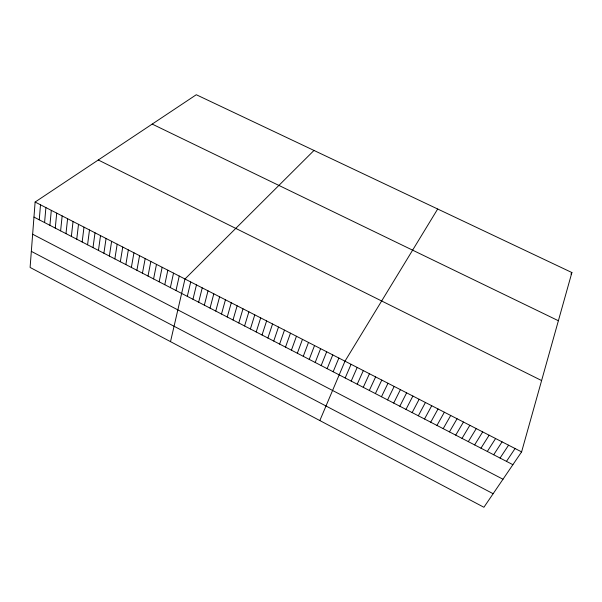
<?xml version="1.0" encoding="UTF-8"?>
<svg xmlns="http://www.w3.org/2000/svg" width="602" height="602" viewBox="0 0 602 602"><rect width="100%" height="100%" fill="white"/><g stroke="black" fill="none" stroke-linecap="round" stroke-linejoin="round"><path stroke-width="0.9" d="M35.119 202.039L30.1 267.446L483.91 507.268L521.603 451.884L571.9 272.548L196.29 94.732L35.119 202.039L521.603 451.884M39.265 219.82L40.5 204.8M44.586 222.567L45.895 207.57M49.913 225.329L51.298 210.346M55.256 228.09L56.716 213.131M60.614 230.852L62.149 215.922M65.979 233.629L67.59 218.714M71.36 236.413L73.045 221.521M76.747 239.197L78.516 224.328M82.15 241.989L84.002 227.142M87.568 244.796L89.495 229.964M93.001 247.603L95.011 232.793M98.442 250.417L100.526 235.63M103.898 253.231L106.065 238.475M109.368 256.061L111.611 241.327M114.847 258.898L117.179 244.179M120.34 261.735L122.748 247.046M125.848 264.579L128.339 249.913M131.364 267.438L133.945 252.795M136.902 270.298L139.559 255.677M142.448 273.165L145.187 258.567M148.009 276.04L150.831 261.464M153.578 278.922L156.482 264.368M159.161 281.804L162.156 267.28M164.767 284.701L167.838 270.2M170.374 287.605L173.534 273.127M176.002 290.51L179.245 276.062M170.509 341.65L184.972 279.004L313.988 150.447M187.297 296.35L190.714 281.947M192.964 299.277L196.463 284.904M198.645 302.219L202.234 287.869M204.334 305.161L208.014 290.834M210.045 308.111L213.808 293.814M215.764 311.068L219.617 296.794M221.498 314.033L225.441 299.788M227.247 317.006L231.281 302.783M233.012 319.986L237.135 305.786M238.791 322.973L242.997 308.803M244.578 325.968L248.882 311.821M250.387 328.97L254.774 314.854M256.204 331.973L260.689 317.886M262.036 334.99L266.611 320.926M267.882 338.015L272.548 323.981M273.744 341.048L278.508 327.036M279.621 344.081L284.475 330.099M285.514 347.128L290.457 333.177M291.421 350.183L296.455 336.255M297.335 353.239L302.467 339.347M303.273 356.309L308.495 342.44M309.217 359.386L314.537 345.548M315.185 362.472L320.603 348.656M321.159 365.557L326.675 351.779M327.149 368.657L332.763 354.902M333.162 371.765L338.866 358.039M319.828 420.557L344.984 361.177L437.684 209.007M345.179 377.981L351.079 364.308M351.192 381.089L357.189 367.446M357.219 384.204L363.315 370.599M363.262 387.327L369.455 373.752M369.319 390.457L375.61 376.912M375.392 393.595L381.788 380.08M381.48 396.741L387.974 383.256M387.583 399.901L394.175 386.446M393.7 403.062L400.398 389.637M399.833 406.23L406.628 392.843M405.981 409.413L412.882 396.048M412.144 412.596L419.142 399.269M418.322 415.794L425.426 402.49M424.515 418.992L431.724 405.725M430.723 422.205L438.038 408.969M436.954 425.426L444.366 412.219M443.192 428.647L450.717 415.478M449.453 431.882L457.076 418.751M455.722 435.126L463.457 422.025M462.012 438.376L469.846 425.305M468.311 441.635L476.257 428.601M570.952 274.098L571.9 272.548M474.632 444.908L482.684 431.905M480.968 448.181L489.133 435.208M487.319 451.462L495.589 438.527M493.693 454.758L502.068 441.853M500.074 458.054L508.562 445.194M506.478 461.365L515.071 448.535M152.208 124.087L558.385 320.731M98.269 159.989L541.604 380.554M33.968 217.081L512.889 464.684M32.651 234.238L502.986 479.237M31.334 251.358L493.136 493.708"/></g></svg>
